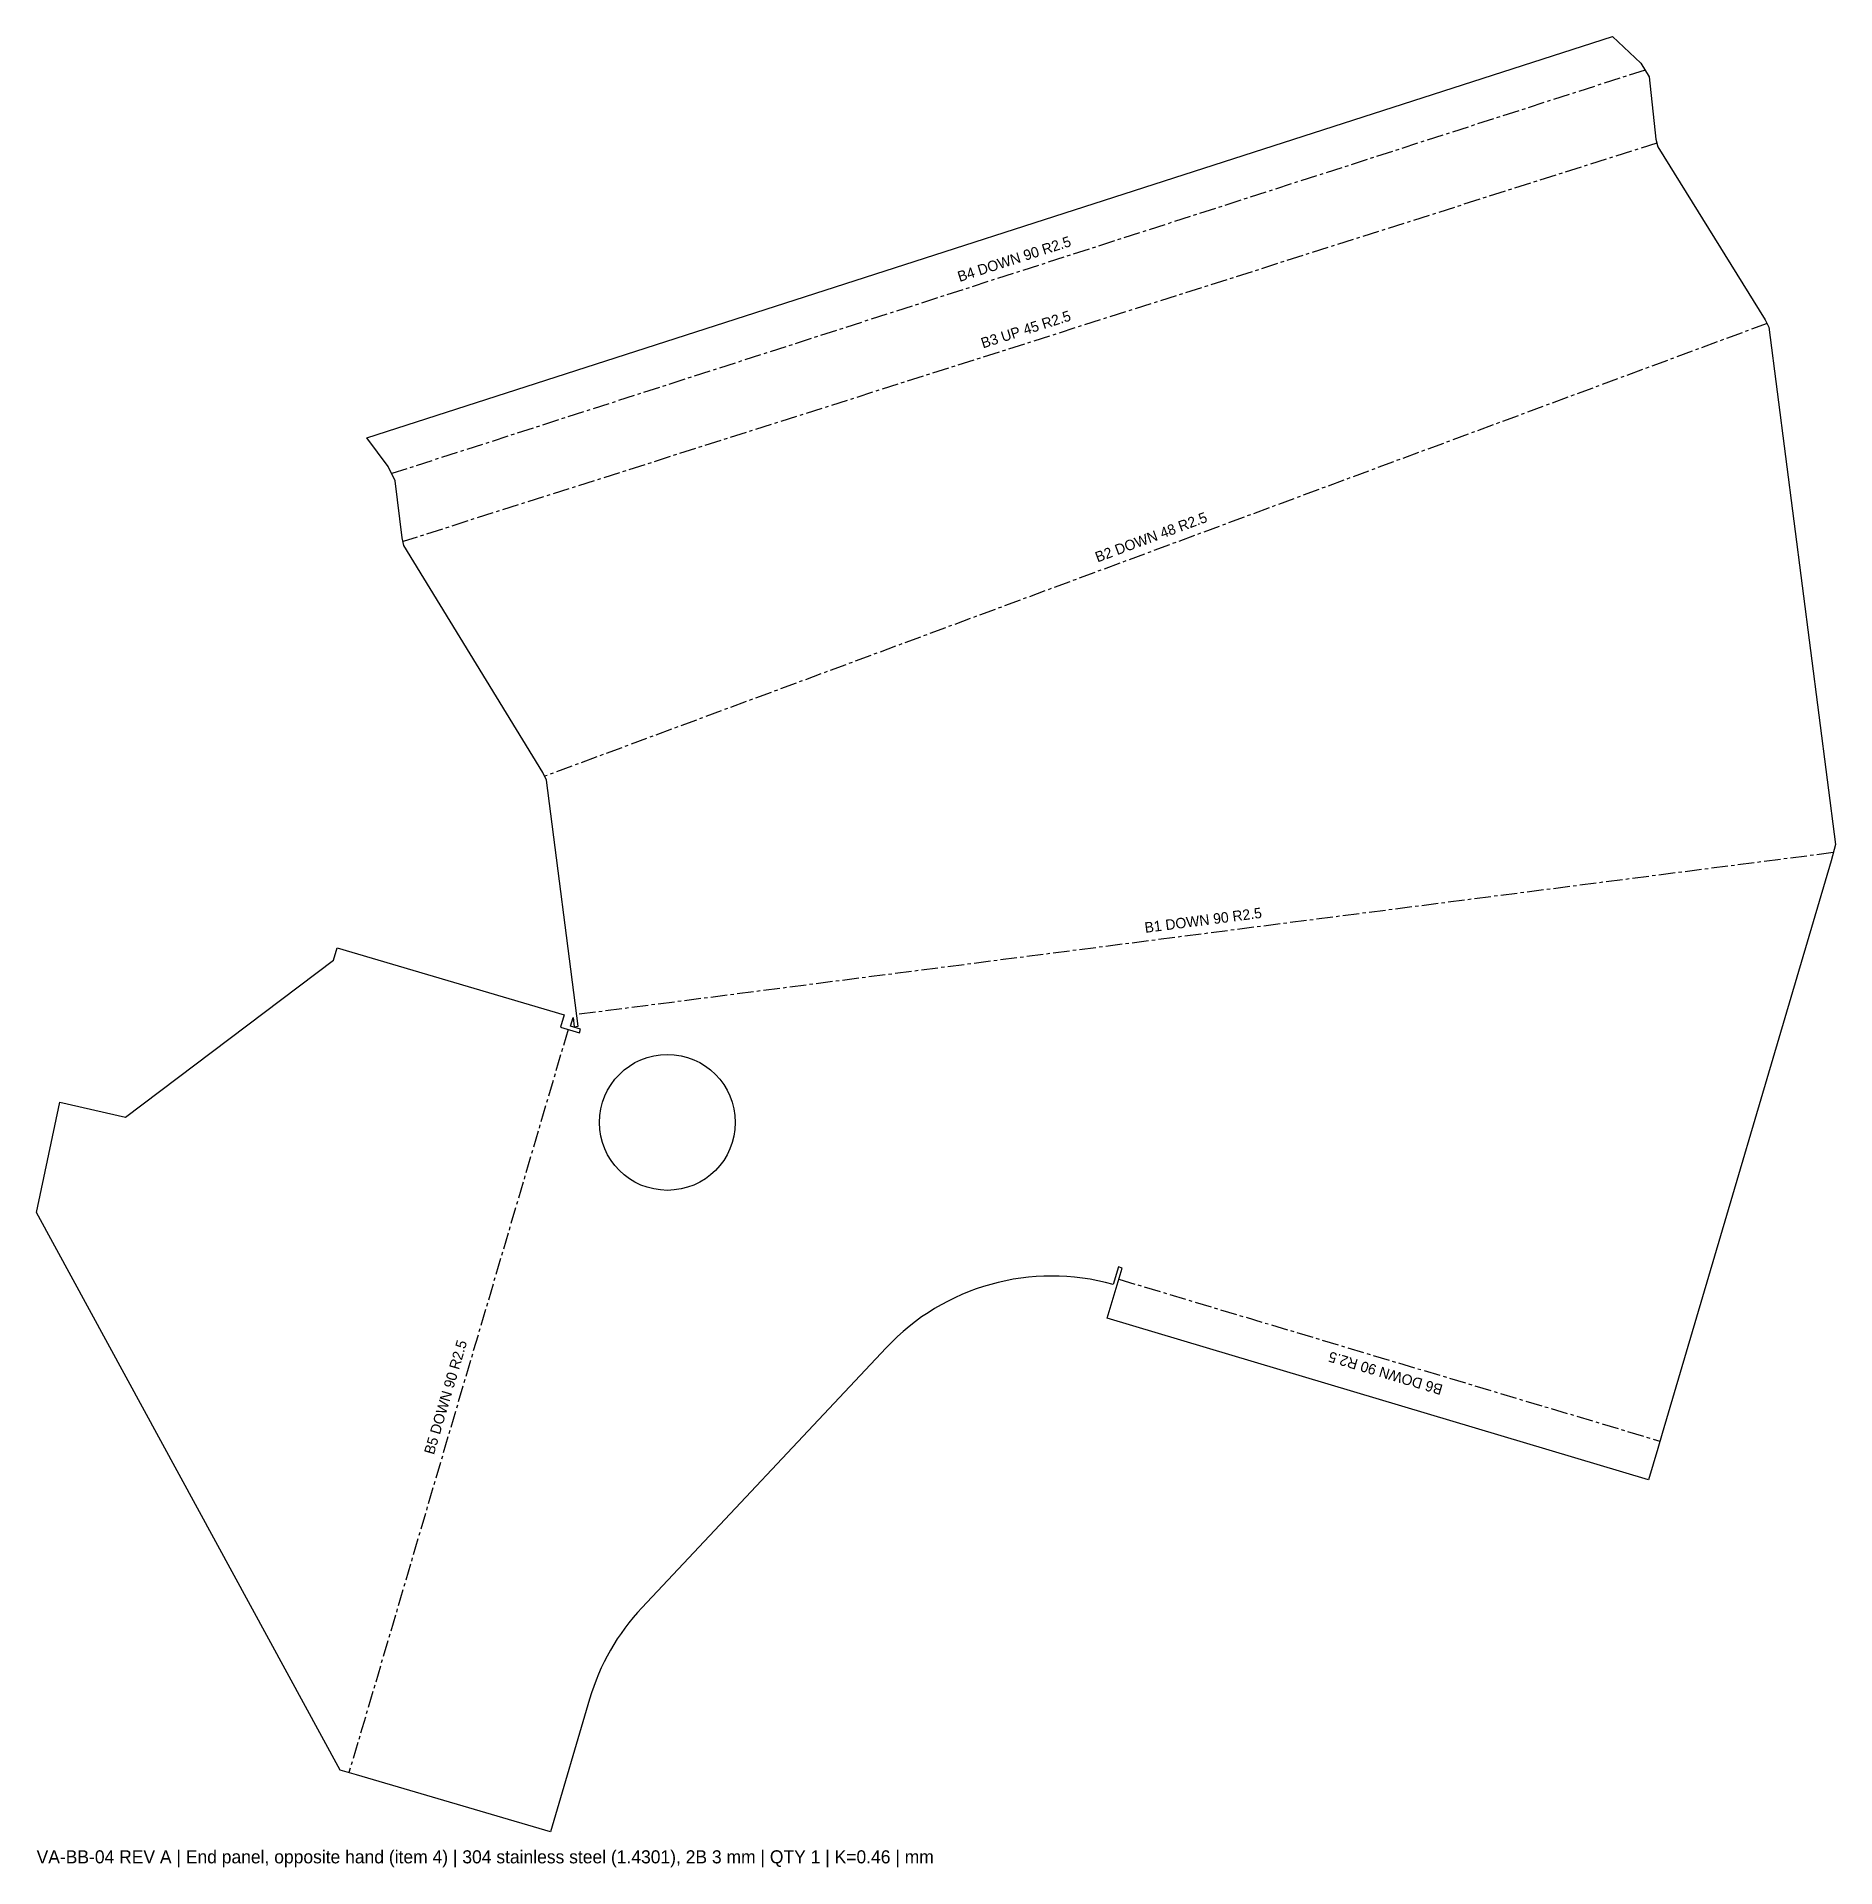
# Model space of a CAD drawing. Header units: millimetres. Extents: x 0 to 688, y -14 to 687.
import ezdxf
from ezdxf.enums import TextEntityAlignment as Align

# ---------------------------------------------------------------- set-up
doc = ezdxf.new("R2010")
doc.units = ezdxf.units.MM
doc.linetypes.add('CENTER', pattern=[10.16, 6.35, -1.27, 1.27, -1.27])
for name, color, linetype in [('BEND_DOWN', 5, 'CENTER'), ('BEND_UP', 1, 'CENTER'), ('CUT', 7, 'Continuous'), ('INFO', 8, 'Continuous')]:
    doc.layers.add(name, color=color, linetype=linetype)

msp = doc.modelspace()

# ---------------------------------------------------------------- linework, layer by layer
at = {"layer": 'BEND_DOWN'}
for p, q in [((615.52, 674.13), (135.88, 519.71)), ((662.18, 577.17), (194.42, 403.94)), ((687.53, 374.72), (206.65, 312.72)), ((203.41, 307.07), (119.54, 22.73)), ((414.14, 211.47), (621.23, 149.55))]:
    msp.add_line(p, q, dxfattribs=at)
at = {"layer": 'BEND_UP'}
msp.add_line((620.05, 646.22), (140.21, 493.74), dxfattribs=at)
at = {"layer": 'CUT'}
msp.add_lwpolyline([(205.28, 311.63), (205.74, 308.07), (207.22, 308.26), (195.08, 402.48), (193.76, 405.4), (140.57, 492.28), (139.84, 495.2), (137.2, 516.98), (134.56, 522.44), (126.4, 533.46), (603.09, 686.93), (613.94, 676.77), (617.1, 671.48), (619.7, 647.68), (620.41, 644.76), (661.52, 578.63), (662.84, 575.71), (688.35, 377.85), (686.71, 371.59), (622.07, 152.43), (620.38, 146.67), (616.79, 134.7), (409.7, 196.62), (415.43, 215.78), (413.99, 216.21), (411.98, 209.49, 0.279413), (325.1, 185.29), (231.64, 85.83, 0.117393), (211.6, 50.86), (196.6, 0), (122.42, 21.88), (116.16, 23.72), (0, 237.07), (8.89, 279.23), (34.02, 273.47), (113.61, 333.55), (115.03, 338.35), (201.94, 312.71), (200.53, 307.91), (207.72, 305.79), (208.15, 307.23), (204.31, 308.36), (205.28, 311.63)], format="xyb", close=True, dxfattribs=at)
msp.add_circle((241.38, 271.5), 26, dxfattribs=at)

# ---------------------------------------------------------------- texts
at = {"layer": 'INFO'}
for s, rotation, p in [('B4 DOWN 90 R2.5', 17.84557, (375.08, 598.82)), ('B3 UP 45 R2.5', 17.62883, (379.52, 571.88)), ('B2 DOWN 48 R2.5', 20.32144, (427.6, 492.43)), ('B1 DOWN 90 R2.5', 7.34595, (446.83, 345.7)), ('B5 DOWN 90 R2.5', 73.56687, (159.56, 165.46)), ('B6 DOWN 90 R2.5', 163.35318, (517.11, 178.6))]:
    msp.add_text(s, height=4, rotation=rotation, dxfattribs=at).set_placement(p, align=Align.BOTTOM_CENTER)
msp.add_text('VA-BB-04 REV A | End panel, opposite hand (item 4) | 304 stainless steel (1.4301), 2B 3 mm | QTY 1 | K=0.46 | mm', height=5, dxfattribs=at).set_placement((0, -12))

doc.saveas('drawing.dxf')
